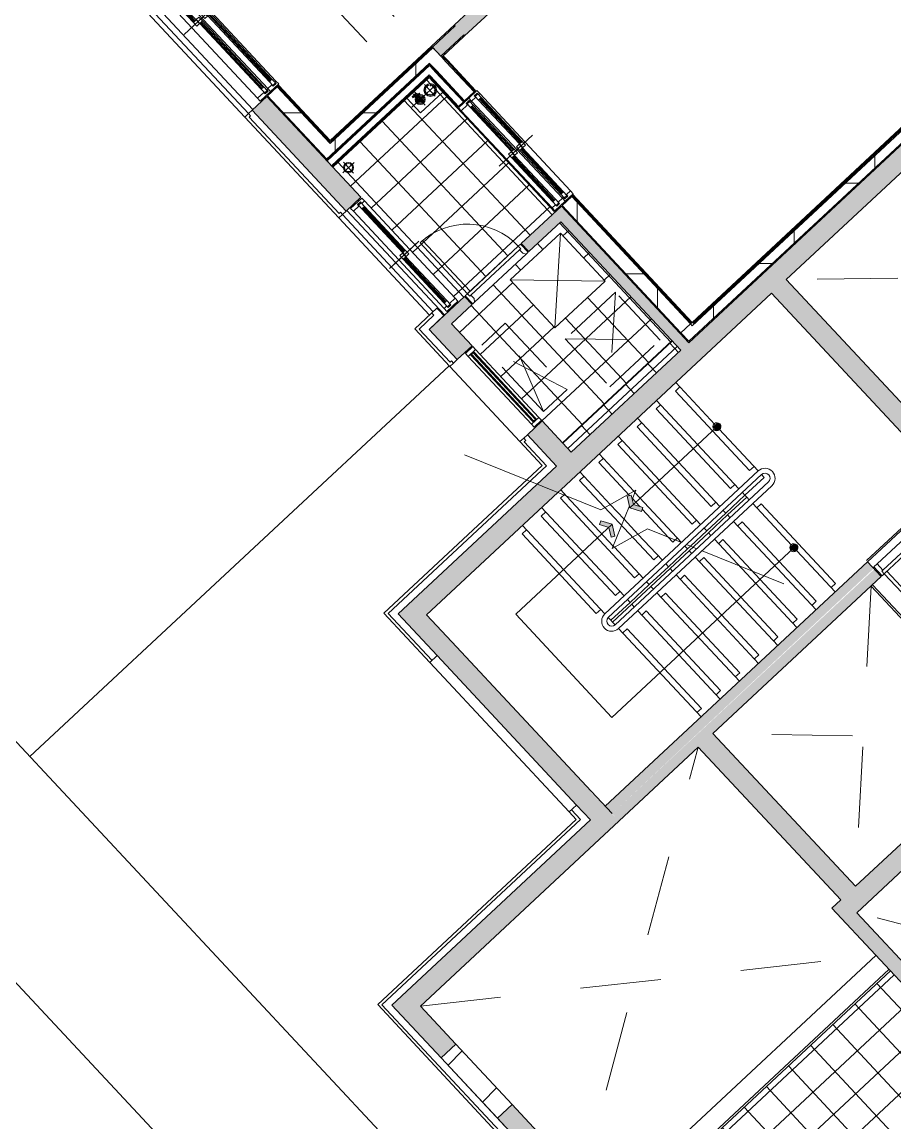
# Model space of a CAD drawing. Header units: millimetres. Extents: x -71377 to 516042, y -145869 to 441446.
# Drawn here: x 157506 to 166170, y 127428 to 138349 of the extents above; entities that cross this region are included whole.
import ezdxf

# ---------------------------------------------------------------- set-up
doc = ezdxf.new("R2010")
doc.units = ezdxf.units.MM
doc.header["$LTSCALE"] = 1000
doc.linetypes.add('_점선_S_', pattern=[1.6, 0.8, -0.8])
doc.linetypes.add('_점선_XS_', pattern=[1.15, 0.6, -0.55])
for name, color, linetype, lineweight in [('06', 6, 'Continuous', 5), ('A-detl', 7, 'Continuous', 5), ('A-door', 4, 'Continuous', 5), ('A-door-hdln', 8, 'Continuous', 5), ('A-ele-8', 8, 'Continuous', 5), ('A-fnsh', 5, 'Continuous', 5), ('A-fnsh-4', 4, 'Continuous', 5), ('A-furn', 6, 'Continuous', 5), ('A-furn-hdln', 8, '_점선_XS_', 5), ('A-glas', 5, 'Continuous', 5), ('A-hat', 251, 'Continuous', 5), ('A-insu', 251, 'Continuous', 5), ('A-mark-k', 7, 'Continuous', 5), ('A-rail', 6, 'Continuous', 5), ('A-strs', 7, 'Continuous', 5), ('A-wind', 4, 'Continuous', 5), ('A-wind-hdln', 8, 'Continuous', 5), ('A_bwall', 3, 'Continuous', 5), ('A_cwall', 2, 'Continuous', 5), ('A_fnsh', 5, 'Continuous', 5), ('A_fnsh-4', 4, 'Continuous', 5), ('AA_난간', 7, 'Continuous', 9), ('AA_논슬립', 252, 'Continuous', 5), ('AA_발코니선', 4, '_점선_S_', 5), ('AA_설비', 4, 'Continuous', 5), ('AA_설비_6', 6, 'Continuous', 5), ('AA_설비_8', 8, 'Continuous', 5), ('AA_설비_CEN', 1, 'Continuous', 5), ('AA_오픈', 8, '_점선_S_', 5), ('AA_위생', 4, 'Continuous', 5), ('AA_하향식피난구', 8, 'Continuous', 5), ('AA_하향식피난구_dash', 8, '_점선_XS_', 5), ('조경라인_dwg', 8, 'Continuous', 5)]:
    doc.layers.add(name, color=color, linetype=linetype, lineweight=lineweight)
pattern_1 = [(0, (-96985.9, -23353.2), (0, 800), []), (90, (-96985.9, -23353.2), (-800, 5e-14), [])]
pattern_2 = [(0, (165969.5, 243949.9), (0, 800), []), (90, (165969.5, 243949.9), (-800, 5e-14), [])]

# ---------------------------------------------------------------- blocks, each defined once
blk = doc.blocks.new('2D_세대_하향식피난구 - 2D_세대_하향식피난구-2023617-지반층 배치도')
at = {"layer": 'AA_하향식피난구'}
for p, q in [((340, -75), (-340, -75)), ((-340, -75), (-340, -725)), ((-340, -75), (340, -725)), ((-340, -725), (340, -75)), ((340, -725), (340, -75)), ((-340, -725), (340, -725))]:
    blk.add_line(p, q, dxfattribs=at)
at = {"layer": 'AA_하향식피난구_dash'}
for p, q in [((-340, 725), (-340, 75)), ((340, 725), (-340, 725)), ((-340, 75), (340, 725)), ((340, 75), (-340, 725)), ((340, 75), (340, 725)), ((-340, 75), (340, 75))]:
    blk.add_line(p, q, dxfattribs=at)
blk = doc.blocks.new('2D_Box - 2D_Box-2024787-지반층 배치도')
at = {"layer": 'A-furn-hdln'}
for p, q in [((-450, 160), (450, 160)), ((-450, -160), (-450, 160)), ((-450, -160), (450, 160)), ((-450, 160), (450, -160)), ((450, 160), (450, -160)), ((450, -160), (-450, -160))]:
    blk.add_line(p, q, dxfattribs=at)
blk = doc.blocks.new('미서기창__이중창_2단_ - _A_PW_30X20-2409761-지반층 배치도')
at = {"layer": 'A-glas'}
for p, q in [((-1420, 131), (-525, 131)), ((-1420, 119), (-525, 119)), ((-475, 171), (1420, 171)), ((-475, 159), (1420, 159)), ((-1420, 21), (-525, 21)), ((-1420, 9), (-525, 9)), ((-475, 61), (1420, 61)), ((-475, 49), (1420, 49))]:
    blk.add_line(p, q, dxfattribs=at)
at = {"layer": 'A-wind'}
for p, q in [((-1500, 90), (-1500, 230)), ((-1500, 230), (-1460, 230)), ((-1460, 230), (-1460, 145)), ((1460, 230), (1500, 230)), ((1460, 185), (1460, 230)), ((1500, 230), (1500, 90)), ((-1460, 145), (-1480, 145)), ((-1480, 145), (-1480, 105)), ((-1470, 143), (-1420, 143)), ((-1470, 107), (-1470, 143)), ((-1420, 143), (-1420, 107)), ((-525, 183), (-475, 183)), ((-525, 147), (-525, 183)), ((-475, 147), (-525, 147)), ((-525, 143), (-475, 143)), ((-525, 107), (-525, 143)), ((-475, 183), (-475, 147)), ((-475, 143), (-475, 107)), ((1420, 183), (1470, 183)), ((1420, 147), (1420, 183)), ((1470, 147), (1420, 147)), ((1480, 185), (1460, 185)), ((1460, 90), (1460, 145)), ((1460, 145), (1480, 145)), ((1470, 183), (1470, 147)), ((1480, 145), (1480, 185)), ((-1460, 90), (-1500, 90)), ((-1500, 90), (-1500, -20)), ((-1480, 105), (-1460, 105)), ((-1480, -5), (-1480, 35)), ((-1480, 35), (-1460, 35)), ((-1420, 107), (-1470, 107)), ((-1470, 33), (-1420, 33)), ((-1470, -3), (-1470, 33)), ((-1460, 105), (-1460, 90)), ((-1460, 35), (-1460, 90)), ((-1420, 33), (-1420, -3)), ((-475, 107), (-525, 107)), ((-525, 73), (-475, 73)), ((-525, 37), (-525, 73)), ((-475, 37), (-525, 37)), ((-525, 33), (-475, 33)), ((-525, -3), (-525, 33)), ((-475, 73), (-475, 37)), ((-475, 33), (-475, -3)), ((1420, 73), (1470, 73)), ((1420, 37), (1420, 73)), ((1470, 37), (1420, 37)), ((1500, 90), (1460, 90)), ((1460, 75), (1460, 90)), ((1480, 75), (1460, 75)), ((1460, -20), (1460, 35)), ((1460, 35), (1480, 35)), ((1470, 73), (1470, 37)), ((1480, 35), (1480, 75)), ((1500, 90), (1500, -20)), ((-1500, -20), (-1460, -20)), ((-1460, -5), (-1480, -5)), ((-1420, -3), (-1470, -3)), ((-1460, -20), (-1460, -5)), ((-475, -3), (-525, -3)), ((1500, -20), (1460, -20))]:
    blk.add_line(p, q, dxfattribs=at)
at = {"layer": 'A-wind-hdln'}
for p, q in [((-500, 330), (-500, -120)), ((-1460, 230), (1460, 230)), ((-1420, 143), (-525, 143)), ((-475, 183), (1420, 183)), ((-475, 147), (1420, 147)), ((1460, 90), (-1460, 90)), ((-1420, 107), (-525, 107)), ((-1420, 33), (-525, 33)), ((-475, 73), (1420, 73)), ((-475, 37), (1420, 37)), ((1460, -20), (-1460, -20)), ((-1420, -3), (-525, -3))]:
    blk.add_line(p, q, dxfattribs=at)
blk = doc.blocks.new('미서기창__이중창_ - _A_PD_14X24_7-2422006-지반층 배치도')
at = {"layer": 'A-glas'}
for p, q in [((-620, 106), (-25, 106)), ((-620, 94), (-25, 94)), ((25, 66), (620, 66)), ((25, 54), (620, 54)), ((-620, -4), (-25, -4)), ((-620, -16), (-25, -16)), ((25, -44), (620, -44)), ((25, -56), (620, -56))]:
    blk.add_line(p, q, dxfattribs=at)
at = {"layer": 'A-wind'}
for p, q in [((-700, 25), (-700, 135)), ((-700, 135), (-660, 135)), ((-660, 120), (-680, 120)), ((-680, 120), (-680, 80)), ((-620, 118), (-670, 118)), ((-670, 118), (-670, 82)), ((-660, 135), (-660, 120)), ((-620, 82), (-620, 118)), ((25, 118), (-25, 118)), ((-25, 118), (-25, 82)), ((25, 82), (25, 118)), ((700, 135), (660, 135)), ((660, 135), (660, 80)), ((700, 25), (700, 135)), ((-660, 25), (-700, 25)), ((-700, 25), (-700, -115)), ((-680, 80), (-660, 80)), ((-680, -30), (-680, 10)), ((-680, 10), (-660, 10)), ((-670, 82), (-620, 82)), ((-620, 8), (-670, 8)), ((-670, 8), (-670, -28)), ((-660, 80), (-660, 25)), ((-660, 10), (-660, 25)), ((-620, -28), (-620, 8)), ((-25, 82), (25, 82)), ((25, 78), (-25, 78)), ((-25, 78), (-25, 42)), ((-25, 42), (25, 42)), ((25, 8), (-25, 8)), ((-25, 8), (-25, -28)), ((25, 42), (25, 78)), ((25, -28), (25, 8)), ((670, 78), (620, 78)), ((620, 78), (620, 42)), ((620, 42), (670, 42)), ((660, 80), (680, 80)), ((680, 40), (660, 40)), ((660, 40), (660, 25)), ((700, 25), (660, 25)), ((660, 25), (660, -30)), ((670, 42), (670, 78)), ((680, 80), (680, 40)), ((700, -115), (700, 25)), ((-660, -30), (-680, -30)), ((-670, -28), (-620, -28)), ((-660, -115), (-660, -30)), ((-25, -28), (25, -28)), ((25, -32), (-25, -32)), ((-25, -32), (-25, -68)), ((-25, -68), (25, -68)), ((25, -68), (25, -32)), ((670, -32), (620, -32)), ((620, -32), (620, -68)), ((620, -68), (670, -68)), ((660, -30), (680, -30)), ((680, -70), (660, -70)), ((660, -70), (660, -115)), ((670, -68), (670, -32)), ((680, -30), (680, -70)), ((-700, -115), (-660, -115)), ((660, -115), (700, -115))]:
    blk.add_line(p, q, dxfattribs=at)
at = {"layer": 'A-wind-hdln'}
for p, q in [((0, -215), (0, 235)), ((660, 135), (-660, 135)), ((-620, 118), (-25, 118)), ((660, 25), (-660, 25)), ((-620, 82), (-25, 82)), ((-620, 8), (-25, 8)), ((25, 78), (620, 78)), ((25, 42), (620, 42)), ((-620, -28), (-25, -28)), ((25, -32), (620, -32)), ((25, -68), (620, -68)), ((-660, -115), (660, -115))]:
    blk.add_line(p, q, dxfattribs=at)
blk = doc.blocks.new('미서기창__단창A_ - _A_PW_14X20-2405242-지반층 배치도')
at = {"layer": 'A-glas'}
for p, q in [((-25, 51), (-620, 51)), ((-25, 39), (-620, 39)), ((620, 11), (25, 11)), ((620, -1), (25, -1))]:
    blk.add_line(p, q, dxfattribs=at)
at = {"layer": 'A-wind'}
for p, q in [((-700, -50), (-700, 100)), ((-700, 100), (-660, 100)), ((-680, 25), (-680, 65)), ((-680, 65), (-660, 65)), ((-680, 25), (-660, 25)), ((-620, 63), (-670, 63)), ((-670, 63), (-670, 27)), ((-670, 27), (-620, 27)), ((-660, 65), (-660, 100)), ((-660, -50), (-660, 25)), ((-620, 27), (-620, 63)), ((25, 63), (-25, 63)), ((-25, 63), (-25, 27)), ((-25, 27), (25, 27)), ((25, 23), (-25, 23)), ((-25, 23), (-25, -13)), ((25, 27), (25, 63)), ((25, -13), (25, 23)), ((670, 23), (620, 23)), ((620, 23), (620, -13)), ((660, 100), (700, 100)), ((660, 25), (660, 100)), ((680, 25), (660, 25)), ((670, -13), (670, 23)), ((680, -15), (680, 25)), ((700, 100), (700, -50)), ((-660, -50), (-700, -50)), ((-25, -13), (25, -13)), ((620, -13), (670, -13)), ((660, -50), (660, -15)), ((660, -15), (680, -15)), ((700, -50), (660, -50))]:
    blk.add_line(p, q, dxfattribs=at)
at = {"layer": 'A-wind-hdln'}
for p, q in [((0, 225), (0, -175)), ((0, -150), (0, 200)), ((660, 100), (-660, 100)), ((-25, 63), (-620, 63)), ((-25, 27), (-620, 27)), ((620, 23), (25, 23)), ((-660, -50), (660, -50)), ((620, -13), (25, -13))]:
    blk.add_line(p, q, dxfattribs=at)
blk = doc.blocks.new('그릴창_시스템__B타입 - _A_AG_10X23_1-2319696-지반층 배치도')
at = {"layer": 'A-wind'}
for p, q in [((-500, 100), (-460, 100)), ((-500, 0), (-500, 100)), ((-445, 72.2), (-460, 72.2)), ((-460, 72.2), (-460, 70.2)), ((-460, 70.2), (-458.5, 70.2)), ((-458.5, 29.8), (-460, 29.8)), ((-460, 29.8), (-460, 27.8)), ((-460, 27.8), (-445, 27.8)), ((-458.5, 70.2), (-458.5, 71.1)), ((-458.5, 71.1), (-454.1, 71.1)), ((-458.5, 28.9), (-458.5, 29.8)), ((-454.1, 28.9), (-458.5, 28.9)), ((-454.1, 71.1), (-454.1, 28.9)), ((-453, 28.9), (-453, 71.1)), ((-453, 71.1), (-446.1, 71.1)), ((-446.1, 28.9), (-453, 28.9)), ((-446.1, 71.1), (-446.1, 68.2)), ((-446.1, 68.2), (-445, 68.2)), ((-445, 31.8), (-446.1, 31.8)), ((-446.1, 31.8), (-446.1, 28.9)), ((-445, 72.2), (445, 72.2)), ((-445, 68.2), (-445, 72.2)), ((445, 68.2), (-445, 68.2)), ((-445, 31.8), (445, 31.8)), ((-445, 27.8), (-445, 31.8)), ((-445, 27.8), (445, 27.8)), ((460, 72.2), (445, 72.2)), ((445, 72.2), (445, 68.2)), ((445, 68.2), (446.1, 68.2)), ((446.1, 31.8), (445, 31.8)), ((445, 31.8), (445, 27.8)), ((445, 27.8), (460, 27.8)), ((446.1, 68.2), (446.1, 71.1)), ((446.1, 71.1), (453, 71.1)), ((446.1, 28.9), (446.1, 31.8)), ((453, 28.9), (446.1, 28.9)), ((453, 71.1), (453, 28.9)), ((454.1, 28.9), (454.1, 71.1)), ((454.1, 71.1), (458.5, 71.1)), ((458.5, 28.9), (454.1, 28.9)), ((458.5, 71.1), (458.5, 70.2)), ((458.5, 70.2), (460, 70.2)), ((460, 29.8), (458.5, 29.8)), ((458.5, 29.8), (458.5, 28.9)), ((460, 100), (500, 100)), ((460, 70.2), (460, 72.2)), ((460, 27.8), (460, 29.8)), ((500, 100), (500, 0)), ((-460, 0), (-500, 0)), ((500, 0), (460, 0))]:
    blk.add_line(p, q, dxfattribs=at)
at = {"layer": 'A-wind-hdln'}
for p, q in [((-460, 0), (-460, 100)), ((-460, 100), (460, 100)), ((-453, 67.5), (453, 67.5)), ((-453, 61.4), (453, 61.4)), ((-453, 38.6), (453, 38.6)), ((-453, 32.5), (453, 32.5)), ((460, 100), (460, 0)), ((-460, 0), (460, 0))]:
    blk.add_line(p, q, dxfattribs=at)
blk = doc.blocks.new('세대실외기실문 - _A_SD_7_5x21-2186012-지반층 배치도')
at = {"layer": 'A-door'}
for p, q in [((-375, 95), (-350, 95)), ((-375, -15), (-375, 95)), ((-350, 95), (-330, 65)), ((-345, 20), (-345, -15)), ((-330, 20), (-345, 20)), ((-330, 65), (-330, 20)), ((330, 65), (350, 95)), ((330, 20), (330, 65)), ((345, 20), (330, 20)), ((345, -15), (345, 20)), ((350, 95), (375, 95)), ((375, 95), (375, -15)), ((-345, -15), (-375, -15)), ((310, -15), (310, -705)), ((310, -15), (345, -15)), ((345, -15), (345, -705)), ((375, -15), (345, -15)), ((310, -705), (345, -705))]:
    blk.add_line(p, q, dxfattribs=at)
at = {"layer": 'A-door-hdln'}
for p, q in [((350, 95), (-350, 95)), ((-330, 20), (330, 20)), ((-345, -15), (345, -15))]:
    blk.add_line(p, q, dxfattribs=at)
blk.add_arc((345, -15), 690, 180, 270, dxfattribs=at)
blk = doc.blocks.new('설비_발코니_우수100_ - 설비_발코니_우수100_-2423998-지반층 배치도')
at = {"layer": 'AA_설비_6'}
blk.add_circle((0, 0), 50, dxfattribs=at)
at = {"layer": 'AA_설비_8'}
blk.add_circle((0, 0), 40, dxfattribs=at)
at = {"layer": 'AA_설비_CEN'}
for p, q in [((-75, 0), (75, 0)), ((0, 75), (0, -75))]:
    blk.add_line(p, q, dxfattribs=at)
blk = doc.blocks.new('설비_발코니 - 설비_발코니-2423996-지반층 배치도')
at = {"layer": 'AA_설비'}
for p, q in [((51, 126), (40, 87)), ((41, 87), (52, 126)), ((42, 87), (55, 125)), ((59, 123), (45, 86)), ((48, 85), (62, 122)), ((49, 84), (65, 121)), ((50, 84), (66, 121)), ((66, 121), (51, 126)), ((0, 98), (8, 98)), ((8, 73), (0, 73)), ((8, 98), (22, 99)), ((22, 72), (8, 73)), ((22, 99), (28, 101)), ((28, 70), (22, 72)), ((24, 51), (40, 87)), ((39, 45), (24, 51)), ((25, 50), (41, 87)), ((27, 93), (38, 103)), ((27, 78), (27, 93)), ((33, 72), (27, 78)), ((28, 101), (34, 104)), ((28, 49), (42, 87)), ((32, 69), (28, 70)), ((45, 86), (31, 48)), ((35, 47), (48, 85)), ((38, 103), (45, 103)), ((38, 46), (49, 84)), ((50, 84), (39, 45)), ((40, 87), (50, 84)), ((40, 87), (50, 84)), ((52, 68), (45, 68)), ((63, 78), (52, 68)), ((52, 66), (62, 70)), ((57, 99), (63, 93)), ((58, 103), (62, 101)), ((62, 101), (68, 99)), ((62, 70), (68, 72)), ((63, 93), (63, 78)), ((68, 99), (82, 98)), ((68, 72), (82, 73)), ((82, 98), (101, 98)), ((82, 73), (101, 73))]:
    blk.add_line(p, q, dxfattribs=at)
for centre, radius, start, end in [((45, 86), 21, 88.1512, 232.1033), ((45, 86), 8, 112.9702, 207.2843), ((45, 86), 21, 268.1512, 52.1033), ((45, 86), 8, 292.9702, 27.2843), ((101, 86), 12.5, 270, 90)]:
    blk.add_arc(centre, radius, start, end, dxfattribs=at)
at = {"layer": 'AA_설비_6'}
for p, q in [((200, 0), (200, 300)), ((0, 0), (200, 0))]:
    blk.add_line(p, q, dxfattribs=at)
for centre, radius in [((100, 224), 63), ((100, 86), 50)]:
    blk.add_circle(centre, radius, dxfattribs=at)
at = {"layer": 'AA_설비_8'}
for p, q in [((60, 224), (51, 228)), ((51, 224), (60, 224)), ((65, 259), (72, 252)), ((72, 252), (68, 262)), ((100, 273), (100, 264)), ((100, 264), (104, 273)), ((135, 258), (129, 252)), ((129, 252), (138, 255)), ((149, 223), (140, 223)), ((140, 223), (149, 219)), ((71, 196), (62, 192)), ((65, 189), (71, 196)), ((70, 113), (73, 110)), ((76, 113), (73, 115)), ((100, 184), (96, 175)), ((96, 125), (96, 121)), ((96, 111), (96, 107)), ((100, 174), (100, 184)), ((104, 125), (104, 121)), ((104, 111), (104, 107)), ((124, 113), (127, 115)), ((130, 113), (127, 110)), ((135, 189), (128, 195)), ((128, 195), (132, 186)), ((64, 89), (60, 89)), ((64, 82), (60, 82)), ((70, 59), (73, 62)), ((76, 59), (73, 56)), ((78, 89), (74, 89)), ((78, 82), (74, 82)), ((93, 82), (88, 82)), ((93, 89), (89, 89)), ((96, 97), (96, 93)), ((96, 79), (96, 74)), ((96, 64), (96, 60)), ((96, 50), (96, 46)), ((104, 97), (104, 93)), ((104, 79), (104, 74)), ((104, 64), (104, 60)), ((104, 50), (104, 46)), ((111, 89), (107, 89)), ((112, 82), (107, 82)), ((126, 89), (122, 89)), ((126, 82), (122, 82)), ((127, 56), (124, 59)), ((127, 62), (130, 59)), ((140, 89), (136, 89)), ((140, 82), (136, 82))]:
    blk.add_line(p, q, dxfattribs=at)
for radius in [53, 50]:
    blk.add_circle((100, 224), radius, dxfattribs=at)
for radius, start, end in [(40, 137.8687, 175.0293), (36, 138.1878, 174.4753), (40, 95.5963, 132.1367), (26, 98.6286, 172.3395), (36, 96.2205, 131.8183), (40, 47.9377, 84.4251), (36, 48.2645, 83.8033), (26, 7.6605, 81.4045), (36, 5.5247, 41.895), (40, 4.9707, 42.2058), (40, 184.6828, 222.0623), (36, 185.2044, 221.7355), (40, 227.7942, 264.4037), (26, 187.2153, 261.3714), (36, 228.105, 263.7795), (22, 100.213, 170.9359), (22, 188.5362, 259.787), (12, 195.791, 251.0305), (12, 108.9695, 163.2126), (8, 119.1827, 154.3271), (8, 204.0914, 240.8173), (22, 9.0641, 79.8264), (12, 16.7874, 71.1056), (8, 25.6729, 60.9392), (26, 278.5955, 352.7847), (22, 280.1736, 351.4638), (12, 288.8944, 344.209), (8, 299.0608, 335.9086), (36, 276.1967, 311.8122), (40, 275.5749, 312.1313), (36, 318.1817, 354.7956), (40, 317.8633, 355.3172)]:
    blk.add_arc((100, 86), radius, start, end, dxfattribs=at)
at = {"layer": 'AA_설비_CEN'}
for p, q in [((178, 219), (22, 219)), ((100, 300), (100, -25)), ((175, 86), (25, 86))]:
    blk.add_line(p, q, dxfattribs=at)
blk = doc.blocks.new('난간 - 난간-2441224-지반층 배치도')
at = {"layer": 'A-rail'}
for p, q in [((9835, -6980), (6815, -6980)), ((6815, -7040), (9835, -7040))]:
    blk.add_line(p, q, dxfattribs=at)
blk = doc.blocks.new('난간 - 난간-2441229-지반층 배치도')
at = {"layer": 'A-rail'}
for p, q in [((12625, -6980), (11205, -6980)), ((11205, -7040), (12525, -7040))]:
    blk.add_line(p, q, dxfattribs=at)
blk = doc.blocks.new('대장2_84A_1층_rvt-2-지반층 배치도')
at = {"layer": 'A-hat'}
h = blk.add_hatch(dxfattribs=at)
h.set_pattern_fill('FP_13', color=256, style=0, pattern_type=2)
h.set_pattern_definition(pattern_1)
h.paths.add_polyline_path([(-102425, -130315), (-102330, -130226), (-102917, -129597), (-103012, -129686), (-102548, -130184)])
h.paths.add_polyline_path([(-105072, -127477), (-104977, -127389), (-105965, -126328), (-106061, -126417), (-105131, -127414)])
h.paths.add_polyline_path([(-107165, -125232), (-107070, -125143), (-107991, -124156), (-108086, -124245), (-107224, -125169)])
h.paths.add_polyline_path([(-109191, -123060), (-109096, -122971), (-109573, -122459), (-109668, -122548), (-109249, -122998)])
h = blk.add_hatch(dxfattribs=at)
h.set_pattern_fill('FP_13', color=256, style=0, pattern_type=2)
h.set_pattern_definition(pattern_1)
h.paths.add_polyline_path([(-102330, -130226), (-101310, -129275), (-101372, -129209), (-102392, -130160), (-102370, -130184)])
h = blk.add_hatch(dxfattribs=at)
h.set_pattern_fill('FP_13', color=256, style=0, pattern_type=2)
h.set_pattern_definition(pattern_1)
h.paths.add_polyline_path([(-101057, -129737), (-100962, -129648), (-101310, -129275), (-101401, -129368), (-101116, -129673)])
h = blk.add_hatch(dxfattribs=at)
h.set_pattern_fill('FP_70', color=256, style=0, pattern_type=2)
h.set_pattern_definition([(313, (-101324.4, -130655.52), (219.406, 204.6), []), (43, (-101324.4, -130655.52), (-204.6, 219.406), [])])
h.paths.add_polyline_path([(-101117, -131733), (-100162, -130843), (-101410, -129505), (-102365, -130395), (-101123, -131726)])
h = blk.add_hatch(dxfattribs=at)
h.set_pattern_fill('FP_13', color=256, style=0, pattern_type=2)
h.set_pattern_definition(pattern_1)
h.paths.add_polyline_path([(-98909, -132040), (-98814, -131952), (-99994, -130686), (-100089, -130775), (-99314, -131606)])
h = blk.add_hatch(dxfattribs=at)
h.set_pattern_fill('FP_71', color=256, style=0, pattern_type=2)
h.set_pattern_definition([(313, (-99105.6, -133919.04), (219.406, 204.6), []), (43, (-99105.6, -133919.04), (-204.6, 219.406), [])])
h.paths.add_polyline_path([(-100083, -133135), (-98997, -132122), (-100102, -130937), (-101186, -131952), (-100108, -133108)])
h.paths.add_polyline_path([(-100160, -131990), (-100603, -131514), (-100102, -131055), (-99662, -131526), (-100104, -131938)])
at = {"layer": 'A-ele-8'}
for p, q in [((-102902, -129584), (-102917, -129597)), ((-100162, -130843), (-101131, -129805)), ((-99979, -130673), (-99994, -130686))]:
    blk.add_line(p, q, dxfattribs=at)
at = {"layer": 'A-fnsh'}
for p, q in [((-101385, -129194), (-101158, -128983)), ((-101066, -129102), (-101268, -129291)), ((-101268, -129291), (-101227, -129334)), ((-98799, -131938), (-96156, -129473)), ((-102909, -129576), (-102391, -130132)), ((-99986, -130665), (-98799, -131938)), ((-101029, -131651), (-100524, -131181)), ((-100083, -133135), (-98997, -132122))]:
    blk.add_line(p, q, dxfattribs=at)
at = {"layer": 'A-fnsh-4'}
for p, q in [((-102392, -130160), (-101372, -129209)), ((-101283, -129304), (-101242, -129348)), ((-102330, -130226), (-101405, -129364)), ((-101405, -129364), (-101401, -129368)), ((-101401, -129368), (-101337, -129437)), ((-101242, -129348), (-100962, -129648)), ((-102269, -130292), (-101410, -129491)), ((-101410, -129491), (-101403, -129498)), ((-101403, -129498), (-101124, -129798)), ((-101337, -129437), (-101057, -129737)), ((-102909, -129590), (-102391, -130146)), ((-102392, -130160), (-102399, -130153)), ((-102399, -130153), (-102392, -130160)), ((-102371, -130388), (-102269, -130292)), ((-99986, -130679), (-98806, -131944))]:
    blk.add_line(p, q, dxfattribs=at)
at = {"layer": 'A-insu'}
for p, q in [((-101372, -129209), (-101379, -129201)), ((-101310, -129275), (-101372, -129209)), ((-101306, -129280), (-101310, -129275)), ((-101283, -129304), (-101299, -129287)), ((-101268, -129291), (-101283, -129304)), ((-102917, -129597), (-103012, -129686)), ((-103012, -129686), (-102425, -130315)), ((-101062, -129741), (-101057, -129737)), ((-101057, -129737), (-100962, -129648)), ((-100962, -129648), (-100955, -129641)), ((-101117, -129792), (-101069, -129747)), ((-102330, -130226), (-102433, -130322)), ((-102425, -130315), (-102330, -130226)), ((-102433, -130322), (-102428, -130327)), ((-102422, -130333), (-102378, -130381)), ((-99994, -130686), (-100089, -130775)), ((-98814, -131952), (-99994, -130686)), ((-100089, -130775), (-98909, -132040)), ((-98909, -132040), (-98814, -131952))]:
    blk.add_line(p, q, dxfattribs=at)
at = {"layer": 'A_fnsh-4'}
for p, q in [((-101385, -129194), (-102391, -130132)), ((-101379, -129201), (-101385, -129194)), ((-102384, -130139), (-101379, -129201)), ((-101299, -129287), (-101306, -129280)), ((-101275, -129297), (-101234, -129341)), ((-101240, -129321), (-101268, -129291)), ((-102326, -130231), (-101406, -129373)), ((-102319, -130238), (-101406, -129386)), ((-101406, -129373), (-101399, -129380)), ((-101406, -129386), (-101362, -129434)), ((-101399, -129380), (-101342, -129441)), ((-101234, -129327), (-101240, -129321)), ((-101227, -129334), (-101234, -129327)), ((-101234, -129341), (-100955, -129641)), ((-100948, -129634), (-101227, -129334)), ((-102275, -130286), (-101409, -129478)), ((-102262, -130299), (-101410, -129505)), ((-101410, -129505), (-101131, -129805)), ((-101409, -129478), (-101403, -129485)), ((-101403, -129485), (-101396, -129492)), ((-101396, -129492), (-101117, -129792)), ((-101362, -129434), (-101349, -129448)), ((-101349, -129448), (-101069, -129747)), ((-101342, -129441), (-101062, -129741)), ((-102909, -129590), (-102917, -129597)), ((-102399, -130153), (-102917, -129597)), ((-102917, -129597), (-102399, -130153)), ((-102902, -129584), (-102909, -129590)), ((-102391, -130132), (-102902, -129584)), ((-101069, -129747), (-101062, -129741)), ((-100955, -129641), (-100948, -129634)), ((-101131, -129805), (-101124, -129798)), ((-101124, -129798), (-101117, -129792)), ((-102384, -130139), (-102391, -130146)), ((-102391, -130146), (-102384, -130139)), ((-102428, -130327), (-102326, -130231)), ((-102422, -130333), (-102319, -130238)), ((-102378, -130381), (-102275, -130286)), ((-102428, -130327), (-102422, -130333)), ((-102378, -130381), (-102371, -130388)), ((-102371, -130388), (-102365, -130395)), ((-102365, -130395), (-102262, -130299)), ((-99986, -130679), (-99994, -130686)), ((-99994, -130686), (-98814, -131952)), ((-99979, -130673), (-99986, -130679)), ((-98799, -131938), (-99979, -130673)), ((-98814, -131952), (-98806, -131944)), ((-98806, -131944), (-98799, -131938))]:
    blk.add_line(p, q, dxfattribs=at)
at = {"layer": 'AA_발코니선'}
for p, q in [((-104485, -125973), (-101436, -129242)), ((-104755, -126225), (-101707, -129495))]:
    blk.add_line(p, q, dxfattribs=at)
at = {"layer": 'A-door-hdln', "rotation": 223.0000012484761}
blk.add_blockref('세대실외기실문 - _A_SD_7_5x21-2186012-지반층 배치도', (-100766, -131427), dxfattribs=at)
at = {"layer": 'A-furn'}
for name, p, rotation in [('2D_세대_하향식피난구 - 2D_세대_하향식피난구-2023617-지반층 배치도', (-99860, -131813), 223.0000012484761), ('2D_Box - 2D_Box-2024787-지반층 배치도', (-100463, -132382), 133.000001248476)]:
    blk.add_blockref(name, p, dxfattribs=dict(at, rotation=rotation))
at = {"layer": 'A-rail', "rotation": 313.0000012484762}
for name in ['난간 - 난간-2441224-지반층 배치도', '난간 - 난간-2441229-지반층 배치도']:
    blk.add_blockref(name, (-104761, -117869), dxfattribs=at)
at = {"layer": 'A-wind-hdln'}
for name, p, rotation in [('미서기창__이중창_2단_ - _A_PW_30X20-2409761-지반층 배치도', (-103939, -128486), 133.0000012484762), ('미서기창__이중창_ - _A_PD_14X24_7-2422006-지반층 배치도', (-100555, -130239), 313.0000012484761), ('미서기창__단창A_ - _A_PW_14X20-2405242-지반층 배치도', (-101674, -131282), 313.0000012484761), ('그릴창_시스템__B타입 - _A_AG_10X23_1-2319696-지반층 배치도', (-100708, -132611), 313.0000012484761)]:
    blk.add_blockref(name, p, dxfattribs=dict(at, rotation=rotation))
at = {"layer": 'AA_위생'}
for name, p, rotation in [('설비_발코니 - 설비_발코니-2423996-지반층 배치도', (-101630, -129709), 313.0000012484754), ('설비_발코니_우수100_ - 설비_발코니_우수100_-2423998-지반층 배치도', (-102209, -130400), 313.0000012484762)]:
    blk.add_blockref(name, p, dxfattribs=dict(at, rotation=rotation))
blk = doc.blocks.new('외여닫이문 - __A_FSD_11x21_씰FL_20_원형__계단실-7570922-지반층 배치도')
at = {"layer": 'A-door'}
for p, q in [((485, 100), (485, 1140)), ((485, 1140), (520, 1140)), ((520, 100), (520, 1140)), ((-520, 100), (-550, 100)), ((-550, 100), (-550, -20)), ((-520, 65), (-520, 100)), ((-505, 65), (-520, 65)), ((-505, -20), (-505, 65)), ((485, 100), (520, 100)), ((520, 65), (505, 65)), ((505, 65), (505, -20)), ((520, 100), (520, 65)), ((550, 100), (520, 100)), ((550, -20), (550, 100)), ((-550, -20), (-505, -20)), ((505, -20), (550, -20))]:
    blk.add_line(p, q, dxfattribs=at)
at = {"layer": 'A-door-hdln'}
for p, q in [((520, 100), (-520, 100)), ((505, 65), (-505, 65)), ((505, -20), (-505, -20))]:
    blk.add_line(p, q, dxfattribs=at)
blk.add_arc((520, 100), 1040, 90, 180, dxfattribs=at)
blk = doc.blocks.new('조경라인_dwg-6847807-지반층 배치도')
at = {"layer": '06', "flags": 128}
blk.add_lwpolyline([(164414, 121334), (154034, 132465), (154072, 133891), (146811, 141678)], dxfattribs=at)
blk = doc.blocks.new('계단진행_난간_Non Slip - 계단진행_난간_Non Slip-3375518-지반층 배치도')
at = {"layer": 'AA_난간'}
for p, q in [((700, 0), (700, -2080)), ((750, -2080), (750, 0)), ((850, 0), (850, -2080)), ((900, -2080), (900, 0))]:
    blk.add_line(p, q, dxfattribs=at)
for centre, radius, start, end in [((800, 0), 100, 360, 180), ((800, 0), 50, 0, 180), ((800, -2080), 100, 180, 0), ((800, -2080), 50, 180, 0)]:
    blk.add_arc(centre, radius, start, end, dxfattribs=at)
at = {"layer": 'AA_논슬립'}
for p, q in [((-440, -60), (-440, 0)), ((960, 60), (2040, 60)), ((960, 0), (960, 60)), ((2040, 60), (2040, 0)), ((640, -60), (-440, -60)), ((640, 0), (640, -60)), ((960, -200), (2040, -200)), ((960, -260), (960, -200)), ((2040, -200), (2040, -260)), ((-440, -320), (-440, -260)), ((640, -320), (-440, -320)), ((640, -260), (640, -320)), ((-440, -580), (-440, -520)), ((640, -520), (640, -580)), ((960, -460), (2040, -460)), ((960, -520), (960, -460)), ((2040, -460), (2040, -520)), ((640, -580), (-440, -580)), ((960, -720), (2040, -720)), ((960, -780), (960, -720)), ((2040, -720), (2040, -780)), ((-440, -840), (-440, -780)), ((640, -840), (-440, -840)), ((640, -780), (640, -840)), ((960, -980), (1408, -980)), ((960, -1040), (960, -980)), ((1441, -980), (1559, -980)), ((1592, -980), (2040, -980)), ((2040, -980), (2040, -1040)), ((-440, -1100), (-440, -1040)), ((640, -1040), (640, -1100)), ((640, -1100), (-440, -1100)), ((-440, -1360), (-440, -1300)), ((640, -1300), (640, -1360)), ((960, -1240), (2040, -1240)), ((960, -1300), (960, -1240)), ((2040, -1240), (2040, -1300)), ((640, -1360), (-440, -1360)), ((960, -1500), (2040, -1500)), ((960, -1560), (960, -1500)), ((2040, -1500), (2040, -1560)), ((-440, -1620), (-440, -1560)), ((640, -1620), (-440, -1620)), ((640, -1560), (640, -1620)), ((-440, -1880), (-440, -1820)), ((640, -1820), (640, -1880)), ((960, -1760), (2040, -1760)), ((960, -1820), (960, -1760)), ((2040, -1760), (2040, -1820)), ((640, -1880), (-440, -1880)), ((960, -2020), (2040, -2020)), ((960, -2080), (960, -2020)), ((2040, -2020), (2040, -2080))]:
    blk.add_line(p, q, dxfattribs=at)
blk = doc.blocks.new('계단 경로1 - 계단 경로 _양방향_-3375517-지반층 배치도')
at = {"layer": 'A-detl', "lineweight": 9}
for points in [[(-1389, 1296), (-1329, 1400), (-1389, 1504), (-1424, 1484), (-1375, 1400), (-1424, 1316)], [(-994, 1316), (-1043, 1400), (-994, 1484), (-1029, 1504), (-1089, 1400), (-1029, 1296)], [(111, 1365), (131, 1400), (119, 1428), (63, 1428), (56, 1380), (71, 1365)], [(-130, -10), (-141, 28), (-189, 35), (-208, 10), (-189, -35), (-159, -39)]]:
    blk.add_hatch(color=256, dxfattribs=at).paths.add_polyline_path(points)
for p, q in [((-1389, 1504), (-1424, 1484)), ((-1375, 1400), (-1424, 1484)), ((-1329, 1400), (-1389, 1504)), ((-1089, 1400), (-1029, 1504)), ((-1043, 1400), (-994, 1484)), ((-1029, 1504), (-994, 1484)), ((-2639, 1400), (-1329, 1400)), ((-2639, 0), (-2639, 1400)), ((-1375, 1400), (-1424, 1316)), ((-1389, 1296), (-1424, 1316)), ((-1329, 1400), (-1389, 1296)), ((91, 1400), (-1089, 1400)), ((-1089, 1400), (-1029, 1296)), ((-1043, 1400), (-994, 1316)), ((-1029, 1296), (-994, 1316)), ((-169, 0), (-2639, 0))]:
    blk.add_line(p, q, dxfattribs=at)
for centre, start, end in [((91, 1400), 360, 180), ((91, 1400), 180, 360), ((-169, 0), 360, 180), ((-169, 0), 180, 360)]:
    blk.add_arc(centre, 40, start, end, dxfattribs=at)

msp = doc.modelspace()

# ---------------------------------------------------------------- hatches: boundary and pattern name
at = {"layer": 'A-hat'}
h = msp.add_hatch(dxfattribs=at)
h.set_pattern_fill('FP_13', color=256, scale=1000, style=0, pattern_type=2)
h.set_pattern_definition(pattern_2)
h.paths.add_polyline_path([(164891.2, 135893.5), (169650.1, 140331.2), (169588.7, 140397), (164829.9, 135959.3)])
for points in [[(161663.7, 138008.5), (161890.4, 138219.9), (161899.3, 138210.4), (163639.9, 139833.5), (163537.6, 139943.2), (161797, 138320.1), (161805.8, 138310.6), (161579.1, 138099.2)], [(165034.5, 135739.9), (167957.6, 138465.8), (167821.2, 138612.1), (164898.1, 135886.2), (164985.5, 135792.4)], [(160724.2, 136472), (160870.4, 136608.4), (159936.1, 137610.3), (159789.8, 137473.9), (160120.5, 137119.3)], [(162535.6, 136069.1), (162934.1, 136440.8), (162853.7, 136516.2), (162460.5, 136149.5)], [(163968.1, 135170.7), (164048.5, 135245.7), (162934.1, 136440.8), (162853.7, 136365.8), (163641.4, 135521.1)], [(162947.8, 133794.1), (165034.5, 135739.9), (164898.1, 135886.2), (162811.4, 133940.4), (162872.6, 133874.8)], [(167014.3, 133436.3), (167160.6, 133572.7), (165090.7, 135792.4), (165034.5, 135739.9), (166875.9, 133765.2), (166785.8, 133681.3), (166875.9, 133584.8)], [(166785.8, 133681.3), (166875.9, 133765.2), (165034.5, 135739.9), (164944.4, 135656), (166778.6, 133689.1)], [(161767.6, 135353), (161972.4, 135543.9), (161897.4, 135624.4), (161692.6, 135433.4)], [(161826, 134997.2), (161972.2, 135133.6), (161692.6, 135433.4), (161546.3, 135297), (161767.6, 135059.7)], [(164043.8, 135089.5), (164124.2, 135164.6), (164048.5, 135245.7), (163968.1, 135170.7)], [(162735.7, 134021.6), (162882, 134158), (162667.9, 134387.6), (162521.6, 134251.2), (162633.8, 134130.9)], [(162811.4, 133940.4), (162957.7, 134076.8), (162882, 134158), (162735.7, 134021.6), (162767.5, 133987.5)], [(161521.7, 132464.2), (162947.8, 133794.1), (162811.4, 133940.4), (161385.3, 132610.5), (161512.5, 132474.1)], [(163363.1, 130489.6), (165960.4, 132924.3), (165898.5, 132990.6), (163294.9, 130562.7)], [(163431.3, 130416.4), (166034.9, 132844.3), (165966.7, 132917.5), (163363.1, 130489.6)], [(161375.4, 132327.8), (161521.7, 132464.2), (161385.3, 132610.5), (161239, 132474.1)], [(161625.6, 132059.5), (161771.9, 132195.9), (161521.7, 132464.2), (161375.4, 132327.8), (161552.5, 132138)], [(161771.9, 132195.9), (161625.6, 132059.5), (161846, 131823.2), (161992.3, 131959.6)], [(162678.1, 130930.9), (162824.3, 131067.3), (161992.3, 131959.6), (161846, 131823.2), (162222.1, 131419.8)], [(165632.7, 129632), (165778.9, 129768.4), (164363.8, 131286), (164217.5, 131149.6), (165060.6, 130245.5)], [(163010, 130575), (163156.2, 130711.4), (162824.3, 131067.3), (162678.1, 130930.9), (162958.5, 130630.2)], [(165681.3, 129403.9), (167352.4, 130962.3), (167216, 131108.5), (165544.9, 129550.2), (165632.7, 129456.1)], [(163285, 130280), (163431.3, 130416.4), (163148.6, 130704.3), (163010, 130575), (163156.2, 130418.2)], [(161460.3, 128578.4), (163285, 130280), (163148.6, 130426.3), (161323.9, 128724.7)], [(167362.4, 127601.1), (167472.1, 127703.4), (165791, 129506.2), (165681.3, 129403.9), (167328.9, 127637.1)], [(161665.3, 128065.4), (161811.5, 128201.8), (161323.9, 128724.7), (161177.6, 128588.3), (161460.3, 128285.2)], [(162497.3, 127173.1), (162643.6, 127309.5), (162370.8, 127602.1), (162224.5, 127465.7)]]:
    msp.add_hatch(color=256, dxfattribs=at).paths.add_polyline_path(points)
h = msp.add_hatch(dxfattribs=at)
h.set_pattern_fill('FP_45', color=256, scale=1000, style=0, pattern_type=2)
h.set_pattern_definition(pattern_2)
h.paths.add_polyline_path([(164219.8, 135267.4), (164891.2, 135893.5), (164829.9, 135959.3), (164158.4, 135333.2)])
h = msp.add_hatch(dxfattribs=at)
h.set_pattern_fill('FP_170', color=256, scale=1000, style=0, pattern_type=2)
h.set_pattern_definition([(223, (163548.92, 134696.45), (204.6, -219.41), []), (313, (163548.92, 134696.45), (219.41, 204.6), [])])
h.paths.add_polyline_path([(162957.7, 134076.8), (164043.8, 135089.5), (163958.5, 135181), (162872.5, 134168.2), (162947.8, 134087.4)])
h = msp.add_hatch(dxfattribs=at)
h.set_pattern_fill('FP_30', color=256, scale=1000, style=0, pattern_type=2)
h.set_pattern_definition([(133, (166539.48, 125136.5), (-219.406, -204.6), []), (223, (166539.48, 125136.5), (204.6, -219.406), [])])
h.paths.add_polyline_path([(167027.5, 121149.4), (169901.7, 123829.7), (168923, 124879.2), (168776.7, 124742.8), (167450.2, 126165.3), (167594.2, 126304.1), (166839.5, 127113.5), (167362.4, 127601.1), (166124.6, 128928.5), (163031, 126043.7), (164156.3, 124836.9), (163852.7, 124553.9), (167017.6, 121160)])
h = msp.add_hatch(dxfattribs=at)
h.set_pattern_fill('FP_12', color=256, scale=1000, style=0, pattern_type=2)
h.set_pattern_definition([(45, (165969.5, 243949.9), (-353.5534, 353.5534), [])])
h.paths.add_polyline_path([(162224.5, 127465.7), (162370.8, 127602.1), (161811.5, 128201.8), (161665.3, 128065.4), (162222.1, 127468.2)])

# ---------------------------------------------------------------- linework, layer by layer
at = {"layer": 'A-ele-8'}
for p, q in [((159716.7, 137405.7), (157657.1, 139614.4)), ((161551.3, 135438.4), (160651, 136403.8)), ((162448.5, 134183), (161752.8, 134929)), ((161625.6, 132059.5), (161552.5, 131991.3)), ((162936.8, 130506.8), (161552.5, 131991.3)), ((163010, 130575), (162936.8, 130506.8))]:
    msp.add_line(p, q, dxfattribs=at)
at = {"layer": 'A-fnsh'}
for p, q in [((146877.2, 142538), (161540.2, 126813.9)), ((163958.5, 135181), (162872.5, 134168.2)), ((157584.6, 131055.7), (161746, 134936.3)), ((166707.4, 133765.4), (165888.3, 133001.6)), ((165947.2, 132762.5), (167352.1, 131255.9)), ((166124.6, 128928.5), (163031, 126043.7))]:
    msp.add_line(p, q, dxfattribs=at)
at = {"layer": 'A-insu'}
for p, q in [((169745.2, 140419.9), (164124.7, 135178.7)), ((169588.7, 140397), (164158.4, 135333.2)), ((161797, 138320.1), (161570.2, 138108.7)), ((161672.5, 137999), (161899.3, 138210.4)), ((161570.2, 138108.7), (161579.1, 138099.2)), ((161663.7, 138008.5), (161672.5, 137999)), ((159789.8, 137473.9), (159753.3, 137439.8)), ((160724.2, 136472), (159789.8, 137473.9)), ((160687.6, 136437.9), (160724.2, 136472)), ((161546.3, 135297), (161692.6, 135433.4)), ((161692.6, 135433.4), (161644.9, 135484.6)), ((164046.3, 135262.8), (164141.4, 135351.5)), ((164141.4, 135351.5), (164158.4, 135333.2)), ((161546.3, 135297), (161826, 134997.2)), ((164124.7, 135178.7), (164046.3, 135262.8)), ((161826, 134997.2), (161789.4, 134963.1)), ((162521.6, 134251.2), (162485, 134217.1)), ((162497.3, 127173.1), (161665.3, 128065.4))]:
    msp.add_line(p, q, dxfattribs=at)
at = {"layer": 'A-mark-k'}
for p, q in [((161896.2, 134052.6), (163250.2, 133505.6)), ((163250.2, 133505.6), (163599, 133701.7)), ((163599, 133701.7), (163561.7, 133609.2)), ((163535.5, 133544.6), (163364.9, 133122.2)), ((163364.9, 133122.2), (163713.8, 133318.3)), ((163713.8, 133318.3), (164051, 133182)), ((164102.2, 133161.4), (164204.5, 133120)), ((164255.6, 133099.4), (165067.7, 132771.3))]:
    msp.add_line(p, q, dxfattribs=at)
at = {"layer": 'A-strs'}
for p, q in [((164381.1, 134354), (163993.7, 134769.4)), ((164381.1, 134354), (163993.7, 134769.4)), ((164621.9, 133714.4), (163803.5, 134592)), ((164621.9, 133714.4), (163803.5, 134592)), ((164431.8, 133537.1), (163613.4, 134414.7)), ((164431.8, 133537.1), (163613.4, 134414.7)), ((164241.6, 133359.8), (163423.2, 134237.4)), ((164241.6, 133359.8), (163423.2, 134237.4)), ((164812.1, 133891.7), (164426.5, 134305.2)), ((164812.1, 133891.7), (164426.5, 134305.2)), ((163578.2, 133690), (163233.1, 134060.1)), ((163578.2, 133690), (163233.1, 134060.1)), ((163344.9, 133558.9), (163042.9, 133882.8)), ((163344.9, 133558.9), (163042.9, 133882.8)), ((164871.8, 133827.7), (164681.6, 133650.4)), ((164871.8, 133827.7), (164846.2, 133855.2)), ((164871.8, 133827.7), (164846.2, 133855.2)), ((162852.8, 133705.4), (162823.4, 133678)), ((162911.5, 133642.4), (162852.8, 133705.4)), ((162911.5, 133642.4), (162852.8, 133705.4)), ((163589.4, 133677.9), (163578.2, 133690)), ((163589.4, 133677.9), (163578.2, 133690)), ((164051.5, 133182.5), (163589.4, 133677.9)), ((164051.5, 133182.5), (163589.4, 133677.9)), ((164681.6, 133650.4), (164656, 133677.9)), ((164681.6, 133650.4), (164656, 133677.9)), ((165898.5, 132990.6), (166717.6, 133754.4)), ((163374.5, 133146), (162911.5, 133642.4)), ((163374.5, 133146), (162911.5, 133642.4)), ((164681.6, 133650.4), (164491.5, 133473.1)), ((164508.5, 133454.8), (164698.7, 133632.1)), ((164681.6, 133650.4), (164698.7, 133632.1)), ((164698.7, 133632.1), (164724.2, 133604.7)), ((164698.7, 133632.1), (164724.2, 133604.7)), ((164758.3, 133568.1), (165143.1, 133155.6)), ((164758.3, 133568.1), (165143.1, 133155.6)), ((163481, 132650.5), (162662.6, 133528.1)), ((163481, 132650.5), (162662.6, 133528.1)), ((163482, 133412), (163344.9, 133558.9)), ((163482, 133412), (163344.9, 133558.9)), ((164491.5, 133473.1), (164301.3, 133295.8)), ((164491.5, 133473.1), (164465.9, 133500.5)), ((164491.5, 133473.1), (164465.9, 133500.5)), ((163290.9, 132473.2), (162472.5, 133350.8)), ((163290.9, 132473.2), (162472.5, 133350.8)), ((163619, 133265), (163482, 133412)), ((163619, 133265), (163482, 133412)), ((164318.4, 133277.5), (164508.5, 133454.8)), ((164508.5, 133454.8), (164534.1, 133427.4)), ((164508.5, 133454.8), (164534.1, 133427.4)), ((164568.2, 133390.8), (165386.6, 132513.2)), ((164568.2, 133390.8), (165386.6, 132513.2)), ((163861.3, 133005.1), (163619, 133265)), ((163861.3, 133005.1), (163619, 133265)), ((164128.2, 133100.2), (164318.4, 133277.5)), ((164301.3, 133295.8), (164140.5, 133145.9)), ((164301.3, 133295.8), (164275.7, 133323.2)), ((164301.3, 133295.8), (164275.7, 133323.2)), ((164318.4, 133277.5), (164343.9, 133250.1)), ((164318.4, 133277.5), (164343.9, 133250.1)), ((163385.7, 133133.9), (163374.5, 133146)), ((163385.7, 133133.9), (163374.5, 133146)), ((163671.2, 132827.8), (163385.7, 133133.9)), ((163671.2, 132827.8), (163385.7, 133133.9)), ((164111.1, 133118.5), (164085.6, 133145.9)), ((164111.1, 133118.5), (164085.6, 133145.9)), ((164140.5, 133145.9), (164111.1, 133118.5)), ((164378, 133213.5), (165196.4, 132335.9)), ((164378, 133213.5), (165196.4, 132335.9)), ((164111.1, 133118.5), (163921, 132941.1)), ((163938, 132922.9), (164128.2, 133100.2)), ((164128.2, 133100.2), (164153.8, 133072.8)), ((164128.2, 133100.2), (164153.8, 133072.8)), ((164187.9, 133036.2), (165006.3, 132158.6)), ((164187.9, 133036.2), (165006.3, 132158.6)), ((165194.8, 133100.1), (165576.7, 132690.5)), ((165194.8, 133100.1), (165576.7, 132690.5)), ((163921, 132941.1), (163730.8, 132763.8)), ((163747.9, 132745.5), (163938, 132922.9)), ((163921, 132941.1), (163895.4, 132968.6)), ((163921, 132941.1), (163895.4, 132968.6)), ((163938, 132922.9), (163963.6, 132895.4)), ((163938, 132922.9), (163963.6, 132895.4)), ((163997.7, 132858.9), (164816.1, 131981.2)), ((163997.7, 132858.9), (164816.1, 131981.2)), ((163730.8, 132763.8), (163540.7, 132586.5)), ((163557.7, 132568.2), (163747.9, 132745.5)), ((163730.8, 132763.8), (163705.3, 132791.3)), ((163730.8, 132763.8), (163705.3, 132791.3)), ((163747.9, 132745.5), (163773.5, 132718.1)), ((163747.9, 132745.5), (163773.5, 132718.1)), ((163540.7, 132586.5), (163350.5, 132409.2)), ((163540.7, 132586.5), (163515.1, 132613.9)), ((163540.7, 132586.5), (163515.1, 132613.9)), ((163807.6, 132681.6), (164626, 131803.9)), ((163807.6, 132681.6), (164626, 131803.9)), ((163367.6, 132390.9), (163557.7, 132568.2)), ((163557.7, 132568.2), (163583.3, 132540.8)), ((163557.7, 132568.2), (163583.3, 132540.8)), ((163617.4, 132504.2), (164435.8, 131626.6)), ((163617.4, 132504.2), (164435.8, 131626.6)), ((163350.5, 132409.2), (163325, 132436.6)), ((163350.5, 132409.2), (163325, 132436.6)), ((163367.6, 132390.9), (163350.5, 132409.2)), ((163367.6, 132390.9), (163393.2, 132363.5)), ((163367.6, 132390.9), (163393.2, 132363.5)), ((163427.3, 132326.9), (164245.7, 131449.3)), ((163427.3, 132326.9), (164245.7, 131449.3))]:
    msp.add_line(p, q, dxfattribs=at)
at = {"layer": 'A_bwall'}
for p, q in [((165981.4, 129082.1), (162887.7, 126197.2)), ((163017.3, 126058.3), (166111, 128943.1)), ((162370.8, 127602.1), (161811.5, 128201.8)), ((161665.3, 128065.4), (162224.5, 127465.7))]:
    msp.add_line(p, q, dxfattribs=at)
at = {"layer": 'A_cwall'}
for p, q in [((163537.6, 139943.2), (161797, 138320.1)), ((161899.3, 138210.4), (163639.9, 139833.5)), ((167821.2, 138612.1), (164124.2, 135164.6)), ((161579.1, 138099.2), (161805.8, 138310.6)), ((161805.8, 138310.6), (161797, 138320.1)), ((161890.4, 138219.9), (161663.7, 138008.5)), ((161899.3, 138210.4), (161890.4, 138219.9)), ((161579.1, 138099.2), (161663.7, 138008.5)), ((159936.1, 137610.3), (159789.8, 137473.9)), ((160870.4, 136608.4), (159936.1, 137610.3)), ((159789.8, 137473.9), (160724.2, 136472)), ((166553.4, 137156.4), (165090.7, 135792.4)), ((160724.2, 136472), (160870.4, 136608.4)), ((162859.1, 136521.2), (162460.5, 136149.5)), ((162859.1, 136521.2), (164124.2, 135164.6)), ((162535.6, 136069.1), (162853.7, 136365.8)), ((162853.7, 136365.8), (164043.8, 135089.5)), ((162460.5, 136149.5), (162535.6, 136069.1)), ((167160.6, 133572.7), (165090.7, 135792.4)), ((162852.8, 133705.4), (164944.4, 135656)), ((164944.4, 135656), (167014.3, 133436.3)), ((161897.4, 135624.4), (161546.3, 135297)), ((161767.6, 135353), (161972.4, 135543.9)), ((161972.4, 135543.9), (161897.4, 135624.4)), ((161972.2, 135133.6), (161767.6, 135353)), ((161546.3, 135297), (161826, 134997.2)), ((161826, 134997.2), (161972.2, 135133.6)), ((162957.7, 134076.8), (164043.8, 135089.5)), ((162521.6, 134251.2), (162667.9, 134387.6)), ((162667.9, 134387.6), (162957.7, 134076.8)), ((162521.6, 134251.2), (162811.4, 133940.4)), ((161239, 132474.1), (162811.4, 133940.4)), ((162823.4, 133678), (161521.7, 132464.2)), ((165898.5, 132990.6), (163294.9, 130562.7)), ((165898.5, 132990.6), (166034.9, 132844.3)), ((166034.9, 132844.3), (164363.8, 131286)), ((161239, 132474.1), (161625.6, 132059.5)), ((161521.7, 132464.2), (161771.9, 132195.9)), ((161771.9, 132195.9), (163156.2, 130711.4)), ((163010, 130575), (161625.6, 132059.5)), ((164363.8, 131286), (165778.9, 129768.4)), ((167362.3, 131244.9), (165778.9, 129768.4)), ((164217.5, 131149.6), (163285, 130280)), ((165632.7, 129632), (164217.5, 131149.6)), ((165791, 129506.2), (167352.4, 130962.3)), ((163363.1, 130489.6), (163156.2, 130711.4)), ((163148.6, 130426.3), (163010, 130575)), ((163148.6, 130426.3), (161177.6, 128588.3)), ((161460.3, 128578.4), (163285, 130280)), ((165632.7, 129632), (165544.9, 129550.2)), ((165544.9, 129550.2), (167362.4, 127601.1)), ((167472.1, 127703.4), (165791, 129506.2)), ((161177.6, 128588.3), (161665.3, 128065.4)), ((161811.5, 128201.8), (161460.3, 128578.4)), ((161811.5, 128201.8), (161665.3, 128065.4)), ((162370.8, 127602.1), (162224.5, 127465.7)), ((162780, 127163.3), (162370.8, 127602.1)), ((162224.5, 127465.7), (162497.3, 127173.1))]:
    msp.add_line(p, q, dxfattribs=at)
at = {"layer": 'A_fnsh'}
msp.add_line((163031, 126043.7), (166124.6, 128928.5), dxfattribs=at)
at = {"layer": 'A_fnsh-4'}
for p, q in [((164159.4, 135361.4), (169560.5, 140398)), ((169566.9, 140391.1), (164165.9, 135354.5)), ((159753.3, 137439.8), (159716.7, 137405.7)), ((159716.7, 137405.7), (160651, 136403.8)), ((159773.7, 137417.9), (159753.3, 137439.8)), ((159773.7, 137417.9), (159759.1, 137404.2)), ((159759.1, 137404.2), (160652.5, 136446.2)), ((160651, 136403.8), (160687.6, 136437.9)), ((160652.5, 136446.2), (160667.1, 136459.8)), ((160687.6, 136437.9), (160667.1, 136459.8)), ((161624.4, 135506.6), (161405, 135302)), ((161593.7, 135436.9), (161447.4, 135300.5)), ((161573.2, 135458.8), (161593.7, 135436.9)), ((161644.9, 135484.6), (161624.4, 135506.6)), ((161405, 135302), (161752.8, 134929)), ((161447.4, 135300.5), (161754.3, 134971.4)), ((161754.3, 134971.4), (161768.9, 134985)), ((161789.4, 134963.1), (161768.9, 134985)), ((161789.4, 134963.1), (161752.8, 134929)), ((162485, 134217.1), (162448.5, 134183)), ((162448.5, 134183), (162670.1, 133945.3)), ((162505.5, 134195.2), (162485, 134217.1)), ((162505.5, 134195.2), (162490.9, 134181.5)), ((162490.9, 134181.5), (162712.5, 133943.8)), ((162670.1, 133945.3), (161097.7, 132479)), ((162712.5, 133943.8), (161140.1, 132477.5)), ((167347.7, 131231.3), (165932.5, 132748.9)), ((165947.2, 132762.5), (167362.3, 131244.9)), ((161097.7, 132479), (161552.5, 131991.3)), ((161140.1, 132477.5), (161574.4, 132011.8)), ((163007.3, 130431.2), (162936.8, 130506.8)), ((162958.8, 130527.3), (163049.7, 130429.7)), ((163007.3, 130431.2), (161036.3, 128593.2)), ((163049.7, 130429.7), (161078.7, 128591.8)), ((161036.3, 128593.2), (162356, 127178.1)), ((161078.7, 128591.8), (162398.4, 127176.6))]:
    msp.add_line(p, q, dxfattribs=at)
at = {"layer": 'AA_오픈'}
for p, q in [((167798.1, 135821.6), (165090.7, 135792.4)), ((165932.5, 132748.9), (165778.9, 129768.4)), ((167347.7, 131231.3), (164363.8, 131286)), ((162887.7, 126197.2), (164217.5, 131149.6)), ((168319.1, 128855.3), (165791, 129506.2)), ((161460.3, 128578.4), (165981.4, 129082.1))]:
    msp.add_line(p, q, dxfattribs=at)

# ---------------------------------------------------------------- block references
msp.add_blockref('대장2_84A_1층_rvt-2-지반층 배치도', (262955.4, 267303.1))
at = {"layer": 'A-detl', "lineweight": 9, "rotation": 43.00000124847674}
msp.add_blockref('계단 경로1 - 계단 경로 _양방향_-3375517-지반층 배치도', (165291.1, 133244.6), dxfattribs=at)
at = {"layer": 'A-door-hdln', "rotation": 223.0000012484756}
msp.add_blockref('외여닫이문 - __A_FSD_11x21_씰FL_20_원형__계단실-7570922-지반층 배치도', (166376.3, 133299.4), dxfattribs=at)
at = {"layer": 'AA_논슬립', "rotation": 133.0000012484769}
msp.add_blockref('계단진행_난간_Non Slip - 계단진행_난간_Non Slip-3375518-지반층 배치도', (163904.7, 131815), dxfattribs=at)
at = {"layer": '조경라인_dwg', "rotation": 8.537736462515947e-07}
msp.add_blockref('조경라인_dwg-6847807-지반층 배치도', (0, 0), dxfattribs=at)

doc.saveas('drawing.dxf')
